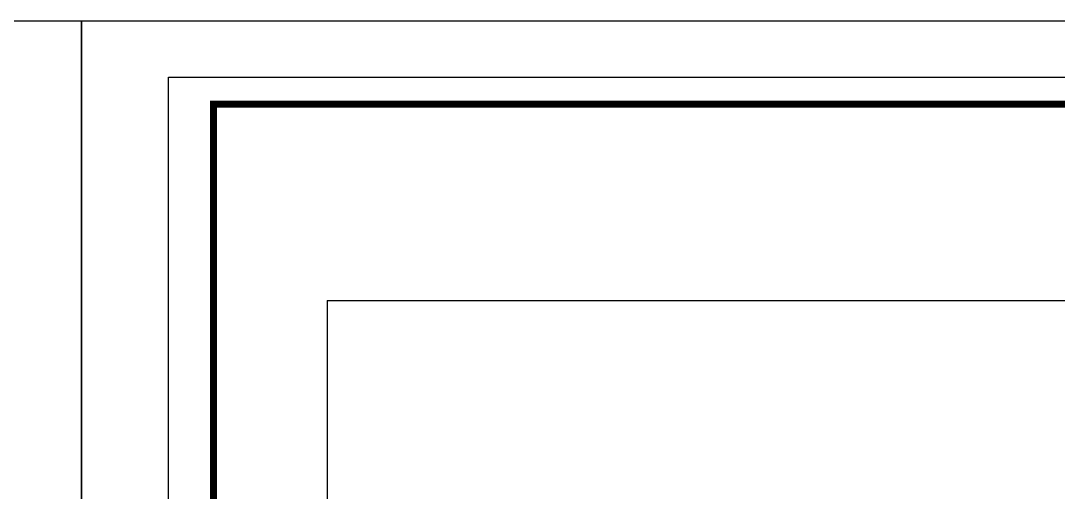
# Model space of a CAD drawing. Header units: millimetres. Extents: x -86 to 11742, y 5229 to 11464.
# Drawn here: x 9202.1 to 9489.4, y 5692.9 to 5823.3 of the extents above; entities that cross this region are included whole.
import ezdxf

# ---------------------------------------------------------------- set-up
doc = ezdxf.new("R2010")
doc.units = ezdxf.units.MM
doc.header["$LTSCALE"] = 5
doc.layers.add('AUTO', color=7, linetype='CONTINUOUS')
doc.layers.add('FORM', color=7, linetype='CONTINUOUS')

# ---------------------------------------------------------------- blocks, each defined once
blk = doc.blocks.new('form')
at = {"layer": 'AUTO'}
for p, q in [((-24.08, 578.4), (816.92, 578.4)), ((-24.08, -15.6), (-24.08, 578.4)), ((816.92, 578.4), (816.92, -15.6))]:
    blk.add_line(p, q, dxfattribs=at)
at = {"layer": 'FORM', "color": 3}
blk.add_lwpolyline([(0, 562.79), (792.83, 562.79), (792.83, 0), (0, 0)], close=True, dxfattribs=at)
at = {"layer": 'FORM', "color": 2, "const_width": 1.94}
blk.add_lwpolyline([(12.48, 6.47), (12.48, 555.28), (781.78, 555.28), (781.78, 6.47)], close=True, dxfattribs=at)

msp = doc.modelspace()

# ---------------------------------------------------------------- linework, layer by layer
at = {"layer": 'AUTO', "color": 2}
for q in [(9913.98, 5745.96), (9286.98, 5280.46)]:
    msp.add_line((9286.98, 5745.96), q, dxfattribs=at)

# ---------------------------------------------------------------- block references
at = {"layer": 'AUTO', "xscale": 0.999994771384126, "yscale": 0.999994771384126, "zscale": 0.999994771384126}
for p in [(8401.99, 5244.93), (9242.99, 5244.93)]:
    msp.add_blockref('form', p, dxfattribs=at)

doc.saveas('drawing.dxf')
